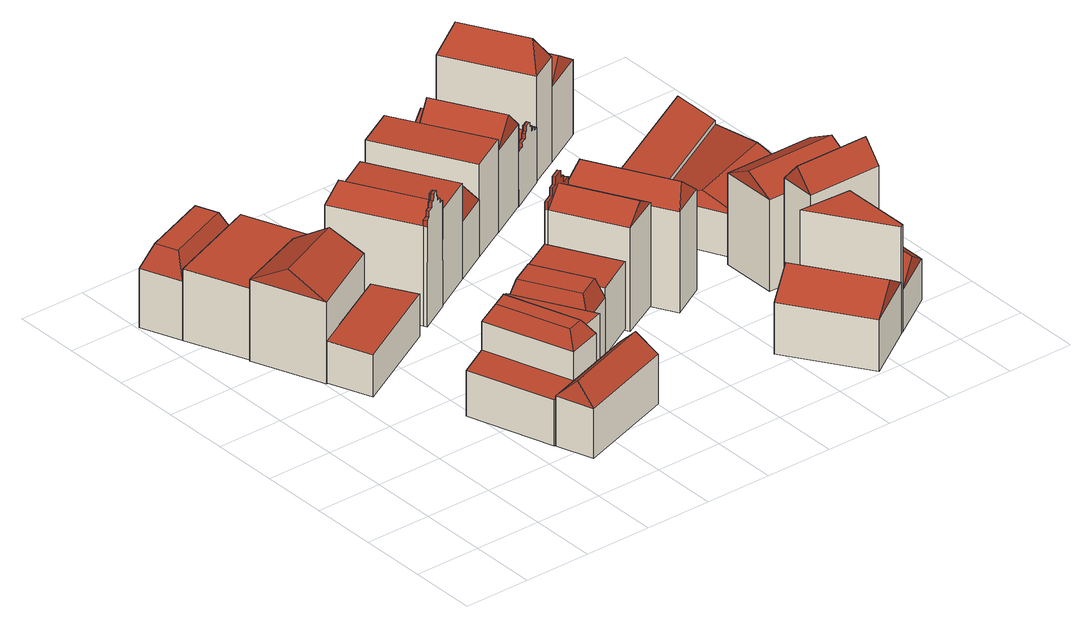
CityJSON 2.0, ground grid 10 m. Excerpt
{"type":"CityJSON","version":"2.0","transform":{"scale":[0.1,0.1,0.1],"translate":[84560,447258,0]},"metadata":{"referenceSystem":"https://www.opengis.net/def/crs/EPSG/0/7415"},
"CityObjects":{
"building1":{"type":"Building","geometry":[{"type":"Solid","lod":"2","boundaries":[[[[0,1,2,3]],[[2,1,4,5]],[[0,3,6,7]],[[3,2,5,6]],[[1,0,7,4]],[[4,7,8,9]],[[7,6,10,8]],[[6,5,11,10]],[[5,4,9,11]],[[8,10,11,9]]]],"semantics":{"surfaces":[{"type":"GroundSurface"},{"type":"WallSurface"},{"type":"RoofSurface"}],"values":[[0,1,1,1,1,2,2,2,2,2]]}}]},
"building2":{"type":"Building","geometry":[{"type":"Solid","lod":"2","boundaries":[[[[12,13,14,15]],[[14,13,16,17]],[[12,15,18,19]],[[15,14,17,18]],[[13,12,19,16]],[[19,18,20,21]],[[18,17,20]],[[17,16,21,20]],[[16,19,21]]]],"semantics":{"surfaces":[{"type":"GroundSurface"},{"type":"WallSurface"},{"type":"RoofSurface"}],"values":[[0,1,1,1,1,2,2,2,2]]}}]},
"building3":{"type":"Building","geometry":[{"type":"Solid","lod":"2","boundaries":[[[[22,23,24,2]],[[25,26,27,28]],[[24,23,28,27]],[[22,2,26,25]],[[2,24,27,26]],[[23,22,25,28]]]],"semantics":{"surfaces":[{"type":"GroundSurface"},{"type":"RoofSurface"},{"type":"WallSurface"}],"values":[[0,1,2,2,2,2]]}}]},
"building4":{"type":"Building","geometry":[{"type":"Solid","lod":"2","boundaries":[[[[29,30,31,32]],[[33,34,35,36]],[[31,30,36,35]],[[29,32,34,33]],[[32,31,35,34]],[[30,29,33,36]]]],"semantics":{"surfaces":[{"type":"GroundSurface"},{"type":"RoofSurface"},{"type":"WallSurface"}],"values":[[0,1,2,2,2,2]]}}]},
"building5":{"type":"Building","geometry":[{"type":"Solid","lod":"2","boundaries":[[[[37,38,39,40]],[[41,42,43,44]],[[39,38,44,43]],[[37,40,42,41]],[[40,39,43,42]],[[38,37,41,44]]]],"semantics":{"surfaces":[{"type":"GroundSurface"},{"type":"RoofSurface"},{"type":"WallSurface"}],"values":[[0,1,2,2,2,2]]}}]},
"building6":{"type":"Building","geometry":[{"type":"Solid","lod":"2","boundaries":[[[[45,46,47,48]],[[47,46,49,50]],[[45,48,51,52]],[[48,47,50,51]],[[46,45,52,49]],[[49,52,53,54]],[[52,51,55,53]],[[51,50,56,55]],[[50,49,54,56]],[[53,55,56,54]]]],"semantics":{"surfaces":[{"type":"GroundSurface"},{"type":"WallSurface"},{"type":"RoofSurface"}],"values":[[0,1,1,1,1,2,2,2,2,2]]}}]},
"building7":{"type":"Building","geometry":[{"type":"Solid","lod":"2","boundaries":[[[[57,58,59,60]],[[59,58,61,62]],[[57,60,63,64]],[[60,59,62,63]],[[58,57,64,61]],[[64,63,65,66]],[[63,62,65]],[[62,61,66,65]],[[61,64,66]]]],"semantics":{"surfaces":[{"type":"GroundSurface"},{"type":"WallSurface"},{"type":"RoofSurface"}],"values":[[0,1,1,1,1,2,2,2,2]]}}]},
"building8":{"type":"Building","geometry":[{"type":"Solid","lod":"2","boundaries":[[[[67,68,69,70]],[[71,72,73,74]],[[69,68,74,73]],[[67,70,72,71]],[[70,69,73,72]],[[68,67,71,74]]]],"semantics":{"surfaces":[{"type":"GroundSurface"},{"type":"RoofSurface"},{"type":"WallSurface"}],"values":[[0,1,2,2,2,2]]}}]},
"building9":{"type":"Building","geometry":[{"type":"Solid","lod":"2","boundaries":[[[[75,76,77,78]],[[77,76,79,80]],[[75,78,81,82]],[[76,75,82,79]],[[82,81,83,84]],[[80,79,84,83]],[[79,82,84]],[[83,81,85,86,87,88,89,90,91,92,93,94,95,96,97,98,80]],[[99,100,101,102,103,104,105,106,107,108,109,110,111,112,113,114,115,116]],[[90,89,109,108]],[[98,97,101,100]],[[91,90,108,107]],[[80,98,100,99]],[[77,80,99,116]],[[92,91,107,106]],[[78,77,116,115]],[[85,81,114,113]],[[81,78,115,114]],[[93,92,106,105]],[[86,85,113,112]],[[94,93,105,104]],[[87,86,112,111]],[[95,94,104,103]],[[88,87,111,110]],[[96,95,103,102]],[[89,88,110,109]],[[97,96,102,101]]]],"semantics":{"surfaces":[{"type":"GroundSurface"},{"type":"WallSurface"},{"type":"RoofSurface"}],"values":[[0,1,1,1,2,2,2,2,1,2,2,2,2,1,2,0,2,1,2,2,2,2,2,2,2,2,2]]}}]},
"building10":{"type":"Building","geometry":[{"type":"Solid","lod":"2","boundaries":[[[[117,118,119,120]],[[119,118,121,122]],[[117,120,123,124]],[[120,119,122,123]],[[118,117,124,121]],[[121,124,125,126]],[[124,123,127,125]],[[123,122,128,127]],[[122,121,126,128]],[[125,127,128,126]]]],"semantics":{"surfaces":[{"type":"GroundSurface"},{"type":"WallSurface"},{"type":"RoofSurface"}],"values":[[0,1,1,1,1,2,2,2,2,2]]}}]},
"building11":{"type":"Building","geometry":[{"type":"Solid","lod":"2","boundaries":[[[[129,130,131,132]],[[133,134,135,136]],[[131,130,136,135]],[[129,132,134,133]],[[132,131,135,134]],[[130,129,133,136]]]],"semantics":{"surfaces":[{"type":"GroundSurface"},{"type":"RoofSurface"},{"type":"WallSurface"}],"values":[[0,1,2,2,2,2]]}}]},
"building12":{"type":"Building","geometry":[{"type":"Solid","lod":"2","boundaries":[[[[137,138,139,140]],[[141,142,143,144]],[[139,138,144,143]],[[137,140,142,141]],[[140,139,143,142]],[[138,137,141,144]]]],"semantics":{"surfaces":[{"type":"GroundSurface"},{"type":"RoofSurface"},{"type":"WallSurface"}],"values":[[0,1,2,2,2,2]]}}]},
"building13":{"type":"Building","geometry":[{"type":"Solid","lod":"2","boundaries":[[[[145,146,147,131]],[[147,146,148,149]],[[145,131,150,151]],[[131,147,149,150]],[[146,145,151,148]],[[151,150,152,153]],[[150,149,152]],[[149,148,153,152]],[[148,151,153]]]],"semantics":{"surfaces":[{"type":"GroundSurface"},{"type":"WallSurface"},{"type":"RoofSurface"}],"values":[[0,1,1,1,1,2,2,2,2]]}}]},
"building14":{"type":"Building","geometry":[{"type":"Solid","lod":"2","boundaries":[[[[154,155,156,157]],[[156,155,158,159]],[[154,157,160,161]],[[155,154,161,158]],[[161,160,162,163]],[[159,158,163,162]],[[158,161,163]],[[162,160,164,165,166,167,168,169,170,171,172,173,159]],[[174,175,176,177,178,179,180,181,182,183,184,185,186,187]],[[169,168,180,179]],[[170,169,179,178]],[[156,159,174,187]],[[171,170,178,177]],[[157,156,187,186]],[[164,160,185,184]],[[160,157,186,185]],[[172,171,177,176]],[[165,164,184,183]],[[173,172,176,175]],[[166,165,183,182]],[[159,173,175,174]],[[167,166,182,181]],[[168,167,181,180]]]],"semantics":{"surfaces":[{"type":"GroundSurface"},{"type":"WallSurface"},{"type":"RoofSurface"}],"values":[[0,1,1,1,2,2,2,2,1,2,2,1,2,0,2,1,2,2,2,2,2,2,2]]}}]},
"building15":{"type":"Building","geometry":[{"type":"Solid","lod":"2","boundaries":[[[[188,189,190,147]],[[191,192,193,194]],[[190,189,194,193]],[[188,147,192,191]],[[147,190,193,192]],[[189,188,191,194]]]],"semantics":{"surfaces":[{"type":"GroundSurface"},{"type":"RoofSurface"},{"type":"WallSurface"}],"values":[[0,1,2,2,2,2]]}}]},
"building16":{"type":"Building","geometry":[{"type":"Solid","lod":"2","boundaries":[[[[195,196,197,198]],[[197,196,199,200]],[[195,198,201,202]],[[198,197,200,201]],[[196,195,202,199]],[[202,201,203,204]],[[201,200,203]],[[200,199,204,203]],[[199,202,204]]]],"semantics":{"surfaces":[{"type":"GroundSurface"},{"type":"WallSurface"},{"type":"RoofSurface"}],"values":[[0,1,1,1,1,2,2,2,2]]}}]},
"building17":{"type":"Building","geometry":[{"type":"Solid","lod":"2","boundaries":[[[[205,206,207,208]],[[207,206,209,210]],[[205,208,211,212]],[[208,207,210,211]],[[206,205,212,209]],[[212,211,213,214]],[[211,210,213]],[[210,209,214,213]],[[209,212,214]]]],"semantics":{"surfaces":[{"type":"GroundSurface"},{"type":"WallSurface"},{"type":"RoofSurface"}],"values":[[0,1,1,1,1,2,2,2,2]]}}]},
"building18":{"type":"Building","geometry":[{"type":"Solid","lod":"2","boundaries":[[[[215,216,217,218]],[[217,216,219,220]],[[215,218,221,222]],[[218,217,220,221]],[[216,215,222,219]],[[222,221,223,224]],[[221,220,223]],[[220,219,224,223]],[[219,222,224]]]],"semantics":{"surfaces":[{"type":"GroundSurface"},{"type":"WallSurface"},{"type":"RoofSurface"}],"values":[[0,1,1,1,1,2,2,2,2]]}}]},
"building19":{"type":"Building","geometry":[{"type":"Solid","lod":"2","boundaries":[[[[225,226,227,228]],[[227,226,229,230]],[[225,228,231,232]],[[226,225,232,229]],[[232,231,233,234]],[[230,229,234,233]],[[229,232,234]],[[233,231,235,236,237,238,239,240,230]],[[241,242,243,244,245,246,247,248,249,250]],[[236,235,247,246]],[[240,239,243,242]],[[228,227,250,249]],[[237,236,246,245]],[[227,230,241,250]],[[230,240,242,241]],[[238,237,245,244]],[[231,228,249,248]],[[235,231,248,247]],[[239,238,244,243]]]],"semantics":{"surfaces":[{"type":"GroundSurface"},{"type":"WallSurface"},{"type":"RoofSurface"}],"values":[[0,1,1,1,2,2,2,2,1,2,2,0,2,1,2,2,1,2,2]]}}]},
"building20":{"type":"Building","geometry":[{"type":"Solid","lod":"2","boundaries":[[[[251,207,252,253]],[[254,255,256,257]],[[252,207,257,256]],[[251,253,255,254]],[[253,252,256,255]],[[207,251,254,257]]]],"semantics":{"surfaces":[{"type":"GroundSurface"},{"type":"RoofSurface"},{"type":"WallSurface"}],"values":[[0,1,2,2,2,2]]}}]},
"building21":{"type":"Building","geometry":[{"type":"Solid","lod":"2","boundaries":[[[[258,259,260,261]],[[260,259,262,263]],[[258,261,264,265]],[[259,258,265,262]],[[265,264,266,267]],[[263,262,267,266]],[[262,265,267]],[[266,264,268,269,270,271,272,273,274,275,276,277,278,279,280,281,263]],[[282,283,284,285,286,287,288,289,290,291,292,293,294,295,296,297,298,299]],[[273,272,292,291]],[[281,280,284,283]],[[274,273,291,290]],[[263,281,283,282]],[[260,263,282,299]],[[275,274,290,289]],[[261,260,299,298]],[[268,264,297,296]],[[264,261,298,297]],[[276,275,289,288]],[[269,268,296,295]],[[277,276,288,287]],[[270,269,295,294]],[[278,277,287,286]],[[271,270,294,293]],[[279,278,286,285]],[[272,271,293,292]],[[280,279,285,284]]]],"semantics":{"surfaces":[{"type":"GroundSurface"},{"type":"WallSurface"},{"type":"RoofSurface"}],"values":[[0,1,1,1,2,2,2,2,1,2,2,2,2,1,2,0,2,1,2,2,2,2,2,2,2,2,2]]}}]},
"building22":{"type":"Building","geometry":[{"type":"Solid","lod":"2","boundaries":[[[[251,300,301,302]],[[301,300,303,304]],[[251,302,305,306]],[[302,301,304,305]],[[300,251,306,303]],[[306,305,307]],[[305,304,308,307]],[[304,303,308]],[[303,306,307,308]]]],"semantics":{"surfaces":[{"type":"GroundSurface"},{"type":"WallSurface"},{"type":"RoofSurface"}],"values":[[0,1,1,1,1,2,2,2,2]]}}]},
"building23":{"type":"Building","geometry":[{"type":"Solid","lod":"2","boundaries":[[[[309,310,311,312]],[[311,310,313,314]],[[309,312,315,316]],[[312,311,314,315]],[[310,309,316,313]],[[316,315,317,318]],[[315,314,317]],[[314,313,318,317]],[[313,316,318]]]],"semantics":{"surfaces":[{"type":"GroundSurface"},{"type":"WallSurface"},{"type":"RoofSurface"}],"values":[[0,1,1,1,1,2,2,2,2]]}}]},
"building24":{"type":"Building","geometry":[{"type":"Solid","lod":"2","boundaries":[[[[319,320,321,322]],[[321,320,323,324]],[[319,322,325,326]],[[322,321,324,325]],[[320,319,326,323]],[[326,325,327,328]],[[325,324,327]],[[324,323,328,327]],[[323,326,328]]]],"semantics":{"surfaces":[{"type":"GroundSurface"},{"type":"WallSurface"},{"type":"RoofSurface"}],"values":[[0,1,1,1,1,2,2,2,2]]}}]},
"building25":{"type":"Building","geometry":[{"type":"Solid","lod":"2","boundaries":[[[[329,330,331,332]],[[331,330,333,334]],[[329,332,335,336]],[[332,331,334,335]],[[330,329,336,333]],[[336,335,337,338]],[[335,334,337]],[[334,333,338,337]],[[333,336,338]]]],"semantics":{"surfaces":[{"type":"GroundSurface"},{"type":"WallSurface"},{"type":"RoofSurface"}],"values":[[0,1,1,1,1,2,2,2,2]]}}]},
"building26":{"type":"Building","geometry":[{"type":"Solid","lod":"2","boundaries":[[[[339,340,341,342]],[[343,344,345,346]],[[341,340,346,345]],[[339,342,344,343]],[[342,341,345,344]],[[340,339,343,346]]]],"semantics":{"surfaces":[{"type":"GroundSurface"},{"type":"RoofSurface"},{"type":"WallSurface"}],"values":[[0,1,2,2,2,2]]}}]},
"building27":{"type":"Building","geometry":[{"type":"Solid","lod":"2","boundaries":[[[[342,331,347,348]],[[347,331,349,350]],[[342,348,351,352]],[[348,347,350,351]],[[331,342,352,349]],[[352,351,353,354]],[[351,350,353]],[[350,349,354,353]],[[349,352,354]]]],"semantics":{"surfaces":[{"type":"GroundSurface"},{"type":"WallSurface"},{"type":"RoofSurface"}],"values":[[0,1,1,1,1,2,2,2,2]]}}]},
"building28":{"type":"Building","geometry":[{"type":"Solid","lod":"2","boundaries":[[[[355,356,357,311]],[[357,356,358,359]],[[355,311,360,361]],[[311,357,359,360]],[[356,355,361,358]],[[361,360,362,363]],[[360,359,362]],[[359,358,363,362]],[[358,361,363]]]],"semantics":{"surfaces":[{"type":"GroundSurface"},{"type":"WallSurface"},{"type":"RoofSurface"}],"values":[[0,1,1,1,1,2,2,2,2]]}}]}
},
"vertices":[
[129,737,4],[152,678,4],[26,628,4],[3,688,4],[152,678,93],[26,628,93],[3,688,93],[129,737,93],[120,718,127],[133,686,127],[22,680,127],[35,648,127],
[103,431,3],[62,537,3],[168,578,3],[215,492,3],[62,537,126],[168,578,126],[215,492,126],[103,431,126],[192,535,154],[83,484,159],
[167,683,4],[203,591,4],[62,537,4],[167,683,112],[26,628,112],[62,537,112],[203,591,112],
[285,147,3],[234,130,3],[192,257,3],[239,283,3],[285,147,72],[239,283,72],[192,257,72],[234,130,72],
[128,367,4],[103,431,4],[234,502,4],[267,443,4],[128,367,68],[267,443,68],[234,502,68],[103,431,68],
[334,168,4],[283,151,4],[239,283,4],[287,308,4],[283,151,115],[239,283,115],[287,308,115],[334,168,115],[316,177,138],[292,169,138],[279,288,138],[256,276,138],
[383,179,3],[401,124,3],[253,74,3],[235,129,3],[401,124,78],[253,74,78],[235,129,78],[383,179,78],[251,104,107],[384,149,107],
[287,308,3],[310,321,3],[372,207,3],[326,192,3],[287,308,111],[326,192,111],[372,207,111],[310,321,111],
[220,578,5],[268,604,5],[333,485,5],[286,459,5],[268,604,156],[333,485,156],[286,459,156],[220,578,156],[309,472,180],[248,584,180],[286,459,165],[294,463,165],[294,463,174],[301,467,174],[301,467,182],[305,470,182],[305,470,192],[313,474,192],[313,474,182],[317,476,182],[317,476,174],[325,480,174],[325,480,165],[333,485,165],[335,480,156],[335,480,165],[327,476,165],[327,476,174],[320,472,174],[320,472,182],[316,470,182],[316,470,192],[308,465,192],[308,465,182],[304,463,182],[304,463,174],[296,459,174],[296,459,165],[288,454,165],[288,454,156],[288,454,5],[335,480,5],
[417,251,5],[364,222,5],[310,321,5],[364,350,5],[364,222,96],[310,321,96],[364,350,96],[417,251,96],[403,255,129],[368,236,129],[359,336,129],[324,317,129],
[268,604,6],[327,637,6],[395,513,6],[335,480,6],[268,604,151],[335,480,151],[395,513,151],[327,637,151],
[477,284,9],[417,251,9],[364,350,9],[424,382,9],[477,284,111],[424,382,111],[364,350,111],[417,251,111],
[332,628,6],[383,656,6],[446,541,6],[383,656,92],[446,541,92],[395,513,92],[332,628,92],[414,538,129],[364,631,129],
[540,309,7],[481,278,7],[427,378,7],[486,410,7],[481,278,163],[427,378,163],[486,410,163],[540,309,163],[456,394,185],[510,294,185],[486,410,175],[471,402,175],[471,402,187],[464,398,187],[464,398,199],[449,390,199],[449,390,187],[441,386,187],[441,386,175],[427,378,175],[424,382,163],[424,382,175],[439,390,175],[439,390,187],[446,394,187],[446,394,199],[461,402,199],[461,402,187],[469,406,187],[469,406,175],[483,414,175],[483,414,163],[483,414,7],[424,382,7],
[370,679,6],[427,710,6],[503,572,6],[370,679,146],[446,541,146],[503,572,146],[427,710,146],
[611,303,6],[559,274,6],[483,414,6],[536,443,6],[559,274,158],[483,414,158],[536,443,158],[611,303,158],[514,421,185],[581,296,185],
[590,120,6],[669,172,6],[746,54,6],[667,2,6],[669,172,84],[746,54,84],[667,2,84],[590,120,84],[707,28,116],[630,146,116],
[449,671,5],[510,705,5],[564,606,5],[503,572,5],[510,705,128],[564,606,128],[503,572,128],[449,671,128],[534,589,163],[479,688,163],
[634,373,7],[587,348,7],[538,438,7],[585,463,7],[587,348,109],[538,438,109],[585,463,109],[634,373,109],[562,451,121],[607,366,121],[585,463,123],[573,457,123],[573,457,134],[550,445,134],[550,445,123],[538,438,123],[536,443,109],[536,443,123],[548,449,123],[548,449,134],[571,461,134],[571,461,123],[583,468,123],[583,468,109],[583,468,7],[536,443,7],
[751,57,6],[672,168,6],[751,164,6],[751,57,168],[751,164,168],[672,168,168],[746,54,168],
[493,737,4],[549,767,4],[618,641,4],[562,610,4],[549,767,79],[618,641,79],[562,610,79],[493,737,79],[590,626,100],[521,751,100],[562,610,87],[571,615,87],[571,615,94],[581,620,94],[581,620,102],[585,623,102],[585,623,110],[595,628,110],[595,628,102],[599,631,102],[599,631,94],[609,636,94],[609,636,87],[618,641,87],[620,637,79],[620,637,87],[611,632,87],[611,632,94],[602,626,94],[602,626,102],[597,624,102],[597,624,110],[588,619,110],[588,619,102],[583,616,102],[583,616,94],[574,611,94],[574,611,87],[564,606,87],[564,606,79],[564,606,4],[620,637,4],
[751,172,6],[819,172,6],[819,101,6],[751,172,68],[819,172,68],[819,101,68],[751,57,68],[785,79,96],[785,172,96],
[553,759,5],[597,783,5],[664,661,5],[620,637,5],[597,783,164],[664,661,164],[620,637,164],[553,759,164],[634,663,203],[583,757,203],
[706,188,6],[706,242,6],[819,242,6],[819,188,6],[706,242,167],[819,242,167],[819,188,167],[706,188,167],[819,215,198],[706,215,198],
[682,242,5],[682,327,5],[819,327,5],[819,242,5],[682,327,143],[819,327,143],[819,242,143],[682,242,143],[819,284,167],[682,284,167],
[628,416,5],[596,475,5],[819,595,5],[819,519,5],[628,416,76],[819,519,76],[819,595,76],[596,475,76],
[701,327,5],[651,429,5],[819,327,70],[701,327,70],[651,429,70],[819,519,70],[686,383,89],[802,413,100],
[608,763,5],[672,798,5],[728,696,5],[672,798,118],[728,696,118],[664,661,118],[608,763,118],[694,683,144],[642,776,144]
]}
